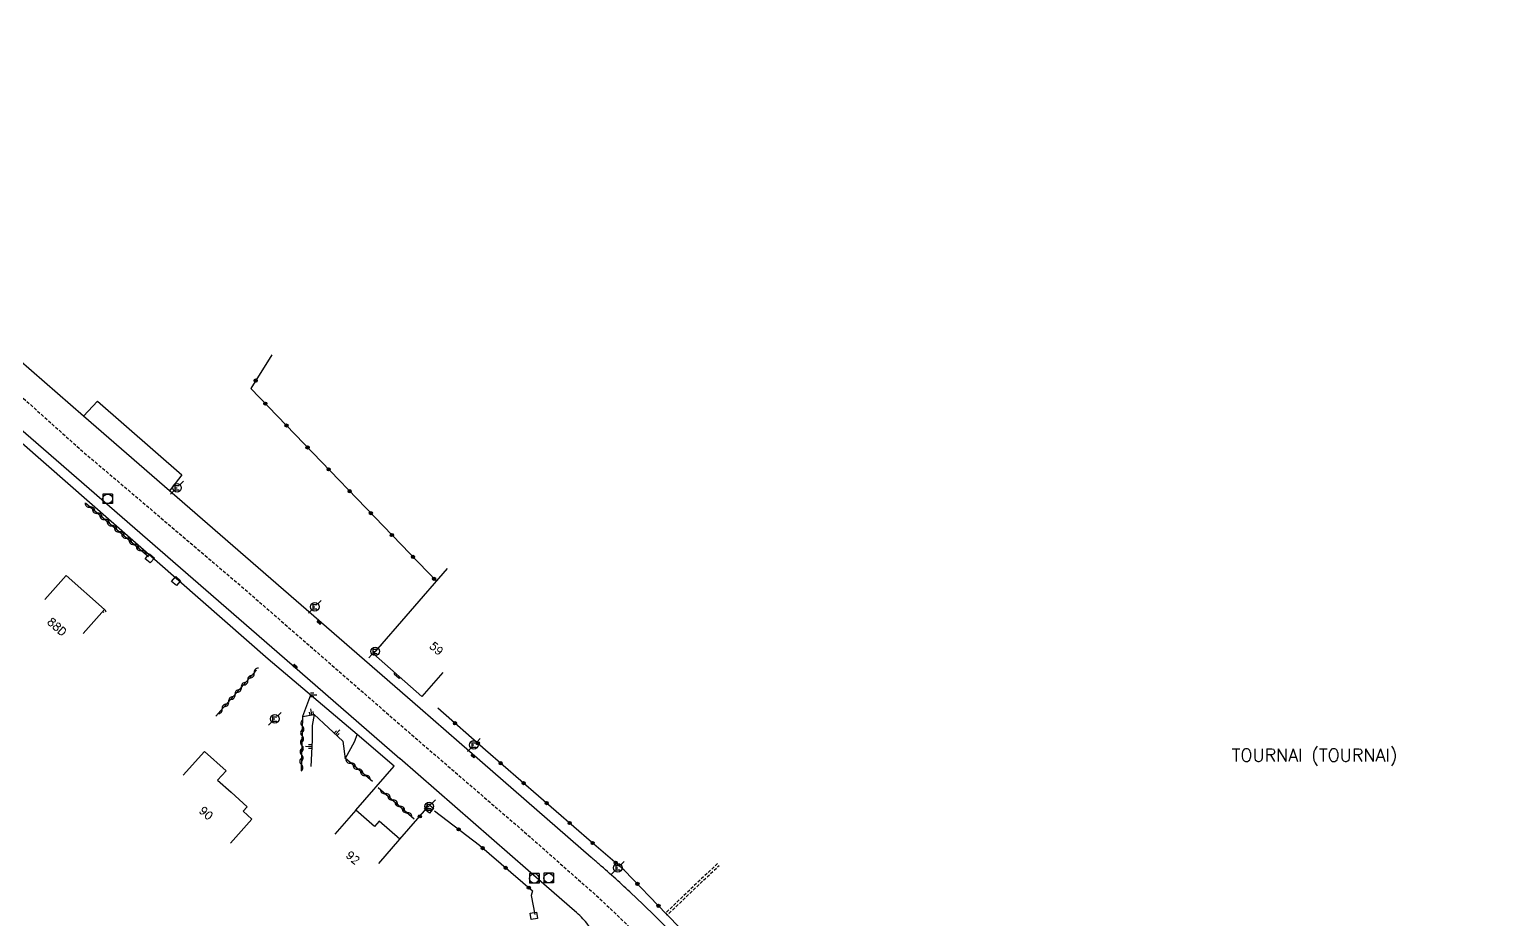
# Model space of a CAD drawing. Header units: millimetres. Extents: x 80999 to 82000, y 143000 to 144001.
# Drawn here: x 81772.5 to 82000, y 143238.1 to 143377.2 of the extents above; entities that cross this region are included whole.
import ezdxf
from ezdxf.enums import TextEntityAlignment as Align

# ---------------------------------------------------------------- set-up
doc = ezdxf.new("R2010")
doc.units = ezdxf.units.MM
doc.linetypes.add('DASHED', pattern=[0.75, 0.5, -0.25])
doc.layers.get('0').update_dxf_attribs({"linetype": 'CONTINUOUS'})
for name, color, linetype in [('W0001', 6, 'DASHED'), ('W0008', 7, 'CONTINUOUS'), ('W0100', 7, 'CONTINUOUS'), ('W0112', 1, 'DASHED'), ('W0211', 2, 'CONTINUOUS'), ('W0310', 3, 'CONTINUOUS'), ('W0322', 7, 'CONTINUOUS'), ('W0400', 7, 'CONTINUOUS'), ('W0420', 7, 'CONTINUOUS'), ('W0471', 7, 'CONTINUOUS'), ('W0980', 7, 'CONTINUOUS'), ('W0991', 7, 'CONTINUOUS')]:
    doc.layers.add(name, color=color, linetype=linetype)
doc.styles.get("Standard").update_dxf_attribs({"font": 'romans.shx', "width": 0.85})

# ---------------------------------------------------------------- blocks, each defined once
blk = doc.blocks.new('T471')
for p, q in [((-0.333334, 0.333334), (-0.333334, -0.333334)), ((-0.333334, 0.333334), (0.333334, 0.333334)), ((-0.333334, 0), (0, 0)), ((0.500001, 0.500001), (1.000002, 1.000002)), ((-0.500001, -0.500001), (-1.000002, -1.000002)), ((-0.333334, -0.333334), (0.333334, -0.333334))]:
    blk.add_line(p, q)
blk.add_ellipse((0, 0), major_axis=(0.471405, 0.471405), ratio=1, start_param=5.4977871438, end_param=11.780972451)
blk = doc.blocks.new('T400')
for p, q in [((-0.15, 0.3), (0.15, 0.3)), ((-0.15, -0.25), (-0.15, 0.3)), ((-0.15, 0.15), (0.15, 0.15)), ((-0.15, 0), (0.15, 0)), ((0.15, 0.3), (0.15, -0.25)), ((-0.15, -0.15), (0.15, -0.15)), ((-0.15, -0.25), (-0.15, -0.3)), ((-0.15, -0.3), (0.15, -0.3)), ((0.15, -0.3), (0.15, -0.25))]:
    blk.add_line(p, q)
blk = doc.blocks.new('t112o')
at = {"color": 0, "linetype": 'Continuous'}
for p, q in [((-0.5, 0.5), (0.5, 0.5)), ((-0.5, -0.5), (-0.5, 0.5)), ((0.5, 0.5), (0.5, -0.5)), ((0.5, -0.5), (-0.5, -0.5))]:
    blk.add_line(p, q, dxfattribs=at)
blk = doc.blocks.new('T420')
for p, q in [((0.75, 0.75), (-0.75, 0.75)), ((-0.75, 0.75), (-0.75, -0.75)), ((0.75, 0.75), (0.75, -0.75)), ((0.75, -0.75), (-0.75, -0.75))]:
    blk.add_line(p, q)
blk.add_ellipse((0, 0), major_axis=(-0.53, 0.53), ratio=1, start_param=3.926991, end_param=10.210176)
blk = doc.blocks.new('t211o')
at = {"color": 0, "linetype": 'Continuous'}
for p, q in [((-0.29, 0.5), (-0.29, 0)), ((0, 1), (0, 0)), ((0.29, 0.5), (0.29, 0))]:
    blk.add_line(p, q, dxfattribs=at)
blk = doc.blocks.new('t322o')
at = {"color": 0, "linetype": 'Continuous'}
for radius in [0.25, 0.15]:
    blk.add_circle((0, 0), radius, dxfattribs=at)
blk = doc.blocks.new('t310o')
at = {"color": 0, "linetype": 'Continuous'}
for centre, start, end in [((-0.5, 0.38), 216.8699, 323.1304), ((0.5, -0.37), 36.8699, 143.1303)]:
    blk.add_arc(centre, 0.625, start, end, dxfattribs=at)

msp = doc.modelspace()

# ---------------------------------------------------------------- linework, layer by layer
at = {"layer": 'W0001', "flags": 128}
msp.add_lwpolyline([(81516.45, 143572.18), (81531.86, 143554.89), (81563.49, 143519.45), (81584.49, 143498.36), (81661.91, 143423.35), (81732.26, 143354.63), (81759.38, 143330.5), (81781.02, 143311.14), (81805.4, 143290.42), (81831.91, 143267.31), (81850.37, 143251.37), (81861.64, 143241.4), (81872.74, 143230.73), (81881, 143221.62), (81887.55, 143214.22), (81892.39, 143207.1), (81913.75, 143176.93), (81921.35, 143166.89), (81927.61, 143159.91), (81932.74, 143155.36), (81939.43, 143149.67), (81943.42, 143146.25), (81950.97, 143141.13), (81960.79, 143135.01), (82000, 143113.67)], dxfattribs=at)
at = {"layer": 'W0008', "flags": 128}
for points in [[(81823.53, 143255.23), (81829.49, 143262.12), (81823.75, 143267.06), (81809.83, 143278.82), (81767.97, 143315.55), (81767.8, 143315.39), (81748.42, 143332.39), (81748.61, 143332.61), (81738.07, 143342.19), (81729.44, 143350.09), (81719.07, 143359.7), (81719.95, 143360.75)], [(81781.01, 143316.76), (81783.17, 143319.1), (81796.36, 143307.59), (81794.41, 143305.1)], [(81830.45, 143275.99), (81830.29, 143275.8), (81829.51, 143276.49), (81829.67, 143276.68)]]:
    msp.add_lwpolyline(points, dxfattribs=at)
for points in [[(81830.42, 143263.24), (81812.39, 143278.9), (81767.58, 143317.83), (81763.75, 143321.16, -0.001706), (81759.28, 143325.08, -0.001231), (81753.12, 143330.55, -0.000621), (81750.29, 143333.07, -0.000663), (81747.65, 143335.44, -0.001001), (81742.03, 143340.52, -0.00171), (81738.75, 143343.51), (81727.63, 143353.74), (81723.19, 143357.85)], [(81900.19, 143203.28), (81897.85, 143206.58, 0.003755), (81895.89, 143209.29, 0.00334), (81893.64, 143212.32, 0.004451), (81891.87, 143214.62, 0.003066), (81889.24, 143217.94, 0.001926), (81887.97, 143219.51, 0.002378), (81886.93, 143220.78, 0.00715), (81884.93, 143223.11, 0.003858), (81881.14, 143227.35, 0.002426), (81878.68, 143230.03, 0.002832), (81876.55, 143232.3, 0.004939), (81873.85, 143235.1, 0.004124), (81870.55, 143238.39, 0.00453), (81866.64, 143242.16, 0.007167), (81864.11, 143244.48, 0.001074), (81861.54, 143246.78, 0.002257), (81860.3, 143247.86), (81839.68, 143265.79), (81833.55, 143271.12), (81781.01, 143316.76), (81764.72, 143330.93)], [(81862.44, 143220.37), (81861.97, 143224.15), (81862.06, 143227.79), (81860.97, 143233.99, 0.019675), (81860.79, 143234.83, 0.01407), (81860.46, 143235.97, 0.046083), (81860.08, 143236.85, 0.049676), (81859.59, 143237.59, 0.022372), (81858.77, 143238.49, 0.018477), (81857.69, 143239.5), (81853.31, 143243.31), (81830.37, 143263.28)]]:
    msp.add_lwpolyline(points, format="xyb", dxfattribs=at)
at = {"layer": 'W0100', "flags": 128}
for points in [[(81774.95, 143288.12), (81778.26, 143291.87), (81784.27, 143286.56), (81780.96, 143282.82)], [(81837.13, 143276.76), (81833.82, 143273.01), (81826.3, 143279.65), (81837.86, 143292.96)], [(81796.54, 143260.71), (81799.89, 143264.42), (81803.27, 143261.38), (81801.94, 143259.9), (81804.04, 143258.02), (81806.55, 143255.77), (81805.91, 143255.05), (81807.3, 143253.8), (81803.95, 143250.08)], [(81827.11, 143246.91), (81830.4, 143250.68), (81827.17, 143253.5), (81826.46, 143252.68), (81823.53, 143255.23), (81820.25, 143251.46)]]:
    msp.add_lwpolyline(points, dxfattribs=at)
at = {"layer": 'W0112', "flags": 128}
for points in [[(81784.27, 143286.56), (81784.49, 143286.37), (81784.23, 143286.07), (81784.01, 143286.26)], [(81880, 143246.9), (81871.88, 143239.14), (81872.16, 143238.85), (81880.27, 143246.61)]]:
    msp.add_lwpolyline(points, dxfattribs=at)
at = {"layer": 'W0211'}
msp.add_lwpolyline([(81816.45, 143273.22), (81815.21, 143269.85), (81817.02, 143270.17), (81821.47, 143266.02), (81821.87, 143263.25), (81823.38, 143266.01), (81823.75, 143267.06)], dxfattribs=at)
at = {"layer": 'W0211', "flags": 128}
msp.add_lwpolyline([(81817.02, 143270.17), (81816.69, 143268.47), (81816.69, 143266.15), (81816.48, 143262.07)], dxfattribs=at)
at = {"layer": 'W0310', "flags": 128}
for points in [[(81791.15, 143294.81), (81781.38, 143303.13)], [(81801.67, 143269.93), (81808.03, 143277.09)], [(81815.21, 143269.85), (81814.98, 143261.37)], [(81826.15, 143259.69), (81821.92, 143263.28)], [(81827.01, 143258.78), (81832.61, 143253.88)]]:
    msp.add_lwpolyline(points, dxfattribs=at)
at = {"layer": 'W0322', "flags": 128}
for points in [[(81810.43, 143326.35), (81807.11, 143321.11), (81836.13, 143290.98)], [(81898.66, 143207.94), (81894.89, 143212.95), (81891.14, 143217.93), (81885.28, 143225.09), (81880.74, 143230.1), (81872.02, 143238.99), (81865.45, 143245.85), (81860.34, 143250.25), (81843.78, 143264.61), (81836.34, 143271.15)], [(81830.4, 143250.68), (81834.61, 143255.53)], [(81835.8, 143255.11), (81842.84, 143249.74), (81851.12, 143242.61), (81850.91, 143241.89), (81851.5, 143238.93)]]:
    msp.add_lwpolyline(points, dxfattribs=at)

# ---------------------------------------------------------------- block references
at = {"layer": 'W0112'}
for p, rotation in [((81791.35, 143294.55), 138.3177242391416), ((81795.44, 143291.02), 139.2185582117625), ((81834.96, 143255.47), 140.7825541436226), ((81851.33, 143238.72), 100.5314766816044)]:
    msp.add_blockref('t112o', p, dxfattribs=dict(at, rotation=rotation))
at = {"layer": 'W0211'}
for p, rotation in [((81816.45, 143273.22), 270), ((81816.6, 143270.1), 10.06321723072297), ((81820.36, 143267.05), 316.9896636213653), ((81816.64, 143265.2), 87.09956987211162)]:
    msp.add_blockref('t211o', p, dxfattribs=dict(at, rotation=rotation))
at = {"layer": 'W0310'}
for p, rotation in [((81782.01, 143302.59), 139.6195782200312), ((81783.15, 143301.62), 139.6195782200312), ((81784.3, 143300.64), 139.6195782200312), ((81785.44, 143299.67), 139.6195782200312), ((81786.58, 143298.7), 139.6195782200312), ((81787.72, 143297.73), 139.6195782200312), ((81788.87, 143296.76), 139.6195782200312), ((81790.01, 143295.79), 139.6195782200312), ((81806.65, 143275.53), 48.34220102121953), ((81807.65, 143276.65), 48.34220102121953), ((81804.66, 143273.29), 48.34220102121953), ((81805.65, 143274.41), 48.34220102121953), ((81802.66, 143271.05), 48.34220102121953), ((81803.66, 143272.17), 48.34220102121953), ((81815.17, 143268.35), 268.4189169886483), ((81815.13, 143266.85), 268.4189169886483), ((81815.05, 143263.85), 268.4189169886483), ((81815.09, 143265.35), 268.4189169886483), ((81815.01, 143262.35), 268.4189169886483), ((81822.72, 143262.6), 139.6699606853203), ((81823.86, 143261.63), 139.6699606853203), ((81825.01, 143260.66), 139.6699606853203), ((81828.14, 143257.8), 318.8249335286307), ((81829.27, 143256.81), 318.8249335286307), ((81830.39, 143255.82), 318.8249335286307), ((81831.52, 143254.83), 318.8249335286307)]:
    msp.add_blockref('t310o', p, dxfattribs=dict(at, rotation=rotation))
at = {"layer": 'W0322'}
for p, rotation in [((81807.89, 143322.34), 237.6411366991321), ((81809.39, 143318.74), 313.9313745561211), ((81812.69, 143315.32), 313.9313745561211), ((81815.98, 143311.9), 313.9313745561211), ((81819.28, 143308.48), 313.9313745561211), ((81822.57, 143305.05), 313.9313745561211), ((81825.87, 143301.63), 313.9313745561211), ((81829.16, 143298.21), 313.9313745561211), ((81832.46, 143294.79), 313.9313745561211), ((81835.75, 143291.37), 313.9313745561211), ((81839, 143268.81), 138.6844067384501), ((81842.56, 143265.68), 138.6844067384501), ((81846.15, 143262.56), 139.0554076535003), ((81849.73, 143259.45), 139.0554076535003), ((81853.32, 143256.33), 139.0554076535003), ((81833.52, 143254.26), 49.03965490367539), ((81856.91, 143253.22), 139.0554076535003), ((81839.58, 143252.23), 322.6101386835897), ((81843.33, 143249.31), 319.2901307907546), ((81860.5, 143250.11), 139.3416926084124), ((81846.93, 143246.22), 319.2901307907546), ((81864.1, 143247.01), 139.3416926084124), ((81867.5, 143243.71), 133.7433397592168), ((81850.53, 143243.12), 319.2901307907546), ((81870.79, 143240.28), 133.7433397592168)]:
    msp.add_blockref('t322o', p, dxfattribs=dict(at, rotation=rotation))
at = {"layer": 'W0400'}
for p, rotation in [((81817.81, 143284.59), 49.00732920292583), ((81814.02, 143277.69), 229.2087198613041), ((81841.84, 143263.72), 228.5281398368573)]:
    msp.add_blockref('T400', p, dxfattribs=dict(at, rotation=rotation))
at = {"layer": 'W0420'}
for p in [(81784.76, 143303.87), (81851.38, 143244.57), (81853.65, 143244.62)]:
    msp.add_blockref('T420', p, dxfattribs=at)
at = {"layer": 'W0471'}
for p in [(81795.6, 143305.6), (81817.12, 143287), (81826.53, 143280.04), (81810.86, 143269.49), (81841.96, 143265.42), (81834.96, 143255.82), (81864.45, 143246.23)]:
    msp.add_blockref('T471', p, dxfattribs=at)

# ---------------------------------------------------------------- texts
at = {"layer": 'W0980'}
msp.add_text('TOURNAI (TOURNAI)', height=2, dxfattribs=at).set_placement((81973.24, 143263.69), align=Align.MIDDLE)
at = {"layer": 'W0991'}
for s, p in [('88D', (81776.86, 143283.88)), ('59', (81836.12, 143280.47)), ('90', (81800.15, 143254.76)), ('92', (81823.07, 143247.81))]:
    msp.add_text(s, height=1.25, rotation=318.9203, dxfattribs=at).set_placement(p, align=Align.MIDDLE)

doc.saveas('drawing.dxf')
